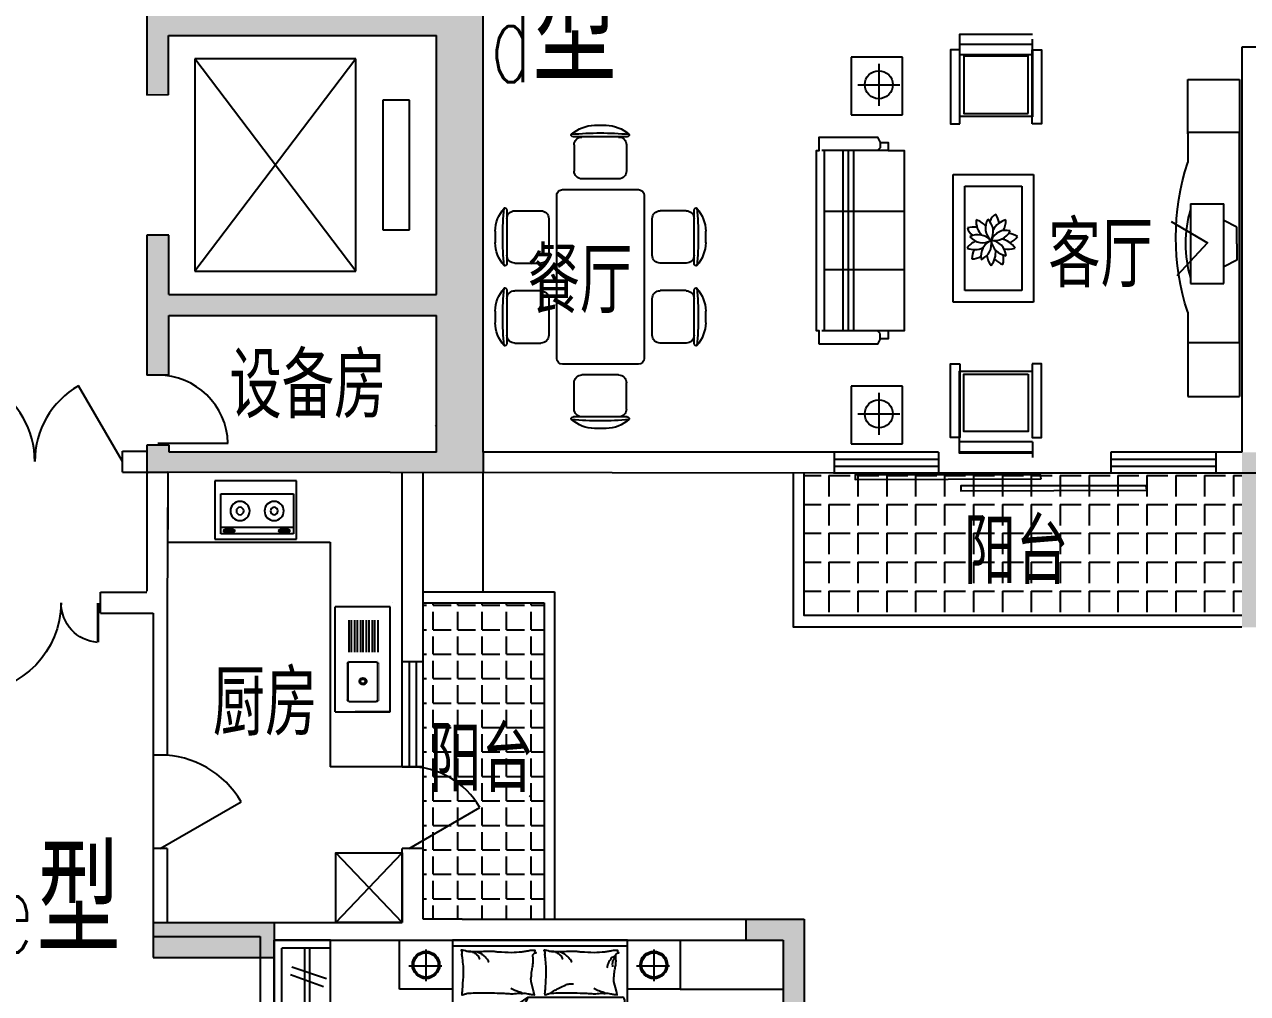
# Model space of a CAD drawing. Header units: millimetres. Extents: x 1386 to 54110, y 629 to 51584.
# Drawn here: x 28252 to 38730, y 15881 to 24183 of the extents above; entities that cross this region are included whole.
import ezdxf
from ezdxf.enums import TextEntityAlignment as Align

# ---------------------------------------------------------------- set-up
doc = ezdxf.new("R2010")
doc.units = ezdxf.units.MM
doc.linetypes.add('HIDDEN', pattern=[0.375, 0.25, -0.125])
for name, color, linetype in [('COLUMN', 7, 'Continuous'), ('F', 12, 'Continuous'), ('FUR', 6, 'Continuous'), ('LVTRY', 6, 'Continuous'), ('PUB_HATCH', 3, 'Continuous'), ('PUB_TEXT', 7, 'Continuous'), ('STAIR', 2, 'Continuous'), ('TOTHER', 7, 'Continuous'), ('WALL', 4, 'Continuous'), ('WINDOW', 5, 'Continuous'), ('WINDOW_TEXT', 7, 'Continuous')]:
    doc.layers.add(name, color=color, linetype=linetype)
doc.styles.add('_HZTXT', font='txt.shx', dxfattribs={"width": 0.8, "bigfont": 'HZTXT.shx'})
doc.styles.add('_ROMANS', font='ROMANS', dxfattribs={"width": 0.8})
doc.styles.add('ATT', font='TXT')
doc.styles.add('DIM_FONT', font='SIMPLEX.shx', dxfattribs={"width": 0.8})
doc.styles.add('HZ', font='TXT.SHX', dxfattribs={"width": 0.8, "bigfont": 'hztxt'})
doc.styles.add('ROMANT', font='romant')
doc.styles.add('SIMPLEX', font='SIMPLEX.SHX')
doc.styles.get("Standard").update_dxf_attribs({"font": 'arial.ttf'})

# ---------------------------------------------------------------- blocks, each defined once
blk = doc.blocks.new('12PCOU13')
at = {"color": 0, "linetype": 'ByBlock'}
for p, q in [((24, 37), (24, 35)), ((23, 34), (2, 34)), ((3, -34), (3, 34)), ((10, 34), (10, -34)), ((12, 34), (12, -34)), ((14, 34), (14, -34)), ((24, 35), (23, 34)), ((27, 34), (23, 34)), ((33, 11), (3, 11)), ((33, -11), (3, -11)), ((23, -34), (2, -34)), ((27, -34), (23, -34)), ((24, -35), (23, -34)), ((24, -37), (24, -35))]:
    blk.add_line(p, q, dxfattribs=at)
blk.add_lwpolyline([(1, -39), (1, -34), (0, -34), (0, 34), (1, 34), (1, 39), (23, 39), (24, 37), (27, 37), (27, 34), (33, 34), (33, -34), (27, -34), (27, -37), (24, -37), (23, -39)], close=True, dxfattribs=at)
blk = doc.blocks.new('-SOF5')
at = {"xscale": 22.75, "yscale": 22.75, "zscale": 22.75}
blk.add_blockref('12PCOU13', (-6, 890), dxfattribs=at)
blk = doc.blocks.new('_DBLK1')
for p, q in [((-0.5, 0), (-0.25, -0.433)), ((0.5, 0), (0.25, -0.433))]:
    blk.add_line(p, q)
for centre, start, end in [((-0.5, 0), 300, 0), ((0.5, 0), 180, 240)]:
    blk.add_arc(centre, 0.5, start, end)
at = {"style": 'SIMPLEX', "flags": 9}
blk.add_attdef('A', text='', height=1, dxfattribs=at).set_placement((0, 1.5), align=Align.MIDDLE)
blk = doc.blocks.new('_C14ZLJ')
for p, q in [((-990, 0), (990, 0)), ((990, -484), (990, 0)), ((-990, -484), (-990, 0)), ((-922, -68), (922, -68)), ((-922, -484), (-922, -68)), ((922, -484), (922, -68)), ((-670, -442), (-658, -148)), ((-594, -417), (-638, -112)), ((-495, -417), (-359, -145)), ((-257, -442), (-245, -148)), ((-180, -417), (-224, -112)), ((-61, -425), (44, -140)), ((8, -450), (108, -153)), ((155, -417), (291, -145)), ((364, -442), (376, -148)), ((441, -417), (397, -112)), ((589, -425), (694, -140)), ((658, -450), (758, -153)), ((-922, -263), (922, -263)), ((-922, -306), (922, -306)), ((-990, -484), (990, -484))]:
    blk.add_line(p, q)
at = {"style": 'DIM_FONT', "width": 0.8, "flags": 9}
for tag in ['XSIZE', 'YSIZE']:
    blk.add_attdef(tag, (0, 0), '', height=0.5, dxfattribs=at)
blk = doc.blocks.new('_C9ULO')
for p, q in [((-1202, 0), (-750, 0)), ((-750, 0), (-750, -419)), ((750, 0), (1202, 0)), ((1202, 0), (1202, -419)), ((-1202, -419), (-1202, -6)), ((-976, -80), (-976, -351)), ((750, -52), (-750, -52)), ((750, -419), (750, -6)), ((976, -80), (976, -351)), ((-1124, -219), (-841, -219)), ((828, -219), (1111, -219)), ((-750, -419), (-1202, -419)), ((1202, -419), (750, -419)), ((-103, -489), (-722, -916)), ((-103, -489), (704, -489)), ((724, -509), (724, -1968)), ((704, -761), (-165, -761)), ((-722, -1968), (-722, -916)), ((-28, -1368), (52, -1472)), ((369, -1368), (355, -1471)), ((52, -1472), (127, -1603)), ((202, -1617), (222, -1559)), ((222, -1559), (241, -1470)), ((355, -1471), (381, -1593)), ((426, -1645), (495, -1552)), ((495, -1552), (589, -1514)), ((589, -1514), (613, -1518)), ((-87, -1640), (-123, -1660)), ((16, -1626), (-87, -1640)), ((145, -1658), (16, -1626)), ((145, -1658), (95, -1721)), ((127, -1603), (145, -1658)), ((145, -1658), (202, -1617)), ((145, -1658), (156, -1752)), ((240, -1664), (190, -1700)), ((426, -1645), (240, -1664)), ((381, -1593), (426, -1645)), ((426, -1645), (395, -1728)), ((426, -1645), (493, -1618)), ((493, -1618), (562, -1621)), ((562, -1621), (660, -1638)), ((660, -1638), (663, -1645)), ((30, -1769), (-63, -1769)), ((95, -1721), (30, -1769)), ((158, -1767), (170, -1861)), ((190, -1700), (178, -1709)), ((395, -1728), (415, -1810)), ((415, -1810), (469, -1873)), ((704, -1988), (-702, -1988))]:
    blk.add_line(p, q)
blk.add_lwpolyline([(750, -2000), (750, 0), (-750, 0), (-750, -2000)], close=True)
for points in [[(-60, -127, -0.263368), (-32, -108, -0.494818), (-41, -89, -0.049225), (-59, -88, -0.036831), (-83, -89, -0.031893), (-121, -97, 0.035782), (-155, -104, 0.032941), (-244, -110, 0.026564), (-356, -104, 0.017905), (-393, -99, -0.033397), (-413, -97, -0.03204), (-450, -97, 0.018442), (-515, -101, 0.010837), (-579, -100, 0.014624), (-627, -97, 0.111249), (-650, -89, -0.153708), (-667, -86, -0.076444), (-674, -87, -0.215512), (-676, -89, -0.585858), (-673, -92, 0.363489), (-669, -95, 0.191716), (-669, -106, -0.129675), (-671, -123, -0.01735), (-668, -140, 0.019326), (-665, -155, 0.018818), (-658, -223, 0.021828), (-657, -283, 0.006204), (-659, -316, 0.001963), (-665, -423, 0.028341), (-669, -459, -0.117014), (-669, -468, -0.36606), (-667, -469, -0.03973), (-654, -466, -0.048309), (-640, -461, 0.062981), (-629, -457, 0.04058), (-606, -454, 0.014345), (-539, -451, 0.005484), (-414, -452, 0.007153), (-317, -455, 0.008762), (-275, -458, -0.008153), (-229, -461, -0.06251), (-172, -456, 0.078669), (-127, -454, 0.047825), (-104, -459, -0.034494), (-73, -466, -0.023571), (-48, -469, -0.510228), (-47, -468), (-55, -438), (-75, -356, 0.073041), (-77, -336, 0.023305), (-71, -275, 0.018299), (-67, -252, -0.01097), (-60, -214, -0.042281), (-57, -180, -0.027201), (-60, -126)], [(-616, -95, 0.088153), (-582, -98, 0.088153), (-550, -114, 0.077547), (-529, -135, 0.077547), (-515, -162)], [(-534, -101, 0.027842), (-510, -111, 0.048685), (-498, -119, 0.023666), (-470, -144, 0.031223), (-451, -164, 0.046801), (-446, -172, 0.023191), (-438, -189)], [(649, -127, -0.263368), (677, -108, -0.494818), (668, -89, -0.049225), (650, -88, -0.036831), (626, -89, -0.031893), (589, -97, 0.035782), (555, -104, 0.032941), (465, -110, 0.026564), (354, -104, 0.017905), (316, -99, -0.033397), (296, -97, -0.03204), (259, -97, 0.018442), (195, -101, 0.010837), (130, -100, 0.014624), (82, -97, 0.111249), (59, -89, -0.153708), (42, -86, -0.076444), (35, -87, -0.215512), (33, -89, -0.585858), (36, -92, 0.363489), (41, -95, 0.191716), (41, -106, -0.129675), (39, -123, -0.01735), (42, -140, 0.019326), (44, -155, 0.018818), (51, -223, 0.021828), (52, -283, 0.006204), (50, -316, 0.001963), (44, -423, 0.028341), (40, -459, -0.117014), (41, -468, -0.36606), (42, -469, -0.03973), (56, -466, -0.048309), (69, -461, 0.062981), (80, -457, 0.04058), (103, -454, 0.014345), (170, -451, 0.005484), (296, -452, 0.007153), (392, -455, 0.008762), (434, -458, -0.008153), (480, -461, -0.06251), (537, -456, 0.078669), (583, -454, 0.047825), (605, -459, -0.034494), (636, -466, -0.023571), (661, -469, -0.510228), (662, -468), (655, -438), (634, -356, 0.073041), (632, -336, 0.023305), (638, -275, 0.018299), (642, -252, -0.01097), (649, -214, -0.042281), (652, -180, -0.027201), (649, -126)], [(93, -95, 0.088153), (128, -98, 0.088153), (159, -114, 0.077547), (181, -135, 0.077547), (195, -162)], [(175, -101, 0.027842), (199, -111, 0.048685), (211, -119, 0.023666), (239, -144, 0.031223), (258, -164, 0.046801), (264, -172, 0.023191), (272, -189)], [(649, -127, -0.077379), (614, -152, -0.077379), (589, -187, -0.047525), (579, -211, -0.047525), (574, -238)], [(651, -143, -0.05369), (636, -156, -0.070312), (628, -168, -0.015448), (625, -177, -0.013244), (621, -187, -0.082127), (618, -205, -0.064164), (621, -228)], [(-151, -454, 0.009729), (-178, -445, 0.009729), (-205, -435, 0.007971), (-227, -426, 0.007971), (-248, -416)], [(89, -455, 0.016108), (128, -429, 0.024599), (155, -414, 0.009477), (204, -391, 0.015937), (234, -378, 0.072521), (250, -375, 0.033339), (287, -375)], [(559, -454, 0.009729), (531, -445, 0.009729), (504, -435, 0.007971), (483, -426, 0.007971), (461, -416)], [(-103, -489, -0.085272), (-167, -599, -0.124044), (-176, -686), (-162, -782), (-164, -912)], [(-164, -912, 0.007867), (-282, -894, 0.009508), (-378, -876, 0.006616), (-443, -862, -0.023828), (-462, -858, -0.080713), (-480, -859, -0.009591), (-633, -891, -0.013133), (-666, -899, -0.007859), (-722, -916)], [(286, -1480, -0.025626), (274, -1478, -0.0108), (145, -1436, -0.00456), (58, -1405, -0.01125), (23, -1391, -0.069394), (4, -1380, 0.079756), (-13, -1371, 0.106399), (-28, -1368, 0.328642), (-32, -1372, 0.299547), (-29, -1378, -0.189917), (-24, -1387, -0.033518), (-23, -1397, -0.075627), (-23, -1402, -0.053489), (-26, -1410, -0.017838), (-38, -1432, -0.038394), (-55, -1456, 0.059529), (-66, -1472, 0.035943), (-76, -1498, 0.011245), (-102, -1585, 0.006203), (-112, -1624, -0.010783), (-118, -1647, -0.019485), (-123, -1660, -0.005062), (-142, -1710, -0.101392), (-159, -1736, 0.223768), (-164, -1749, 0.25558), (-161, -1754, 0.081563), (-145, -1759, 0.071805), (-128, -1759, -0.069985), (-111, -1759, -0.03546), (-51, -1772, -0.029432), (18, -1797, -0.001554), (51, -1811, 0.00152), (85, -1826, 0.004735), (121, -1840, -0.00382), (164, -1859, -0.296001), (186, -1891, 0.649774), (208, -1900, 0.02319), (212, -1895, -0.0288), (216, -1892, -0.005727), (223, -1886, 0.004358), (231, -1878, 0.027528), (248, -1861, 0.046214), (257, -1850, 0.194121), (260, -1833, -0.133719), (261, -1809, -0.005779), (268, -1787, -0.008882)]]:
    blk.add_lwpolyline(points, format="xyb")
blk.add_lwpolyline([(692, -1583, 0.101392), (710, -1559, -0.223768), (716, -1546, -0.25558), (714, -1541, -0.081563), (698, -1535, -0.071805), (681, -1534, 0.069985), (664, -1532, 0.03546), (605, -1515, 0.029432), (539, -1485, 0.001554), (506, -1468, -0.00152), (474, -1451, -0.004735), (439, -1433, 0.00382), (397, -1412, 0.296001), (378, -1378, -0.649774), (357, -1367, -0.02319), (352, -1372, 0.0288), (348, -1375, 0.005727), (341, -1380, -0.004358), (332, -1387, -0.027528), (314, -1403, -0.046214), (305, -1414, -0.194121), (300, -1430, 0.133719), (297, -1454, 0.011505), (279, -1496, 0.008882), (253, -1550, 0.012426), (215, -1618, -0.033612), (203, -1644), (180, -1701), (162, -1744, 0.224341), (147, -1757, -0.722772), (147, -1766, -0.103513), (151, -1767, 0.053465), (158, -1767, 0.030109), (181, -1772, -0.031436), (203, -1776, -0.05324), (218, -1776, 0.05518), (233, -1777, 0.056271), (258, -1783, 0.0108), (384, -1835, 0.00456), (469, -1873, 0.01125), (503, -1889, 0.069394), (521, -1902, -0.079756), (537, -1912, -0.106399), (551, -1915, -0.328642), (555, -1912, -0.299547), (554, -1906, 0.189917), (549, -1896, 0.033518), (548, -1886, 0.075627), (549, -1882, 0.053489), (553, -1874, 0.017838), (566, -1853, 0.038394), (585, -1830, -0.059529), (597, -1815, -0.035943), (610, -1790, -0.011245), (642, -1705, -0.006203), (655, -1667, 0.010783), (663, -1645, 0.019485), (668, -1632, 0.005062)], format="xyb", close=True)
for centre, radius in [((-976, -213), 117), ((976, -213), 117), ((-976, -213), 105), ((976, -213), 105)]:
    blk.add_circle(centre, radius)
for centre, start, end in [((704, -509), 360, 90), ((704, -741), 270, 360), ((-702, -1968), 180, 270), ((704, -1968), 270, 360)]:
    blk.add_arc(centre, 20, start, end)
at = {"style": 'DIM_FONT', "width": 0.8, "flags": 9}
for tag in ['XSIZE', 'YSIZE']:
    blk.add_attdef(tag, (0, 0), '', height=0.5, dxfattribs=at)
blk = doc.blocks.new('_C11WHG')
at = {"layer": 'LVTRY'}
for p, q in [((-338, 893), (-239, 893)), ((347, 893), (446, 893)), ((-518, 794), (-59, 794)), ((167, 794), (626, 794)), ((-513, 726), (-513, 502)), ((-64, 726), (-64, 502)), ((172, 726), (172, 502)), ((621, 726), (621, 502)), ((-446, 435), (-132, 435)), ((239, 435), (553, 435)), ((-694, 316), (-694, -333)), ((752, 366), (-644, 366)), ((802, -333), (802, 316)), ((-1145, 219), (-1145, -240)), ((-1078, 214), (-853, 214)), ((1185, 214), (961, 214)), ((1253, 219), (1253, -240)), ((-786, 147), (-786, -167)), ((893, 147), (893, -167)), ((-1245, 39), (-1245, -60)), ((1352, 39), (1352, -60)), ((-1078, -235), (-853, -235)), ((1185, -235), (961, -235)), ((-644, -383), (752, -383)), ((-513, -743), (-513, -519)), ((-132, -452), (-446, -452)), ((-64, -743), (-64, -519)), ((172, -743), (172, -519)), ((553, -452), (239, -452)), ((621, -743), (621, -519)), ((-59, -811), (-518, -811)), ((626, -811), (167, -811)), ((-239, -911), (-338, -911)), ((446, -911), (347, -911))]:
    blk.add_line(p, q, dxfattribs=at)
for centre, radius, start, end in [((-329, 579), 315, 91.7651, 130.7265), ((-249, 579), 315, 49.2735, 88.2349), ((357, 579), 315, 91.7651, 130.7265), ((436, 579), 315, 49.2735, 88.2349), ((-527, 810), 9.97, 130.7265, 202.67), ((-518, 814), 19.9, 202.67, 270), ((-289, -1877), 2706, 84.8023, 95.1977), ((-446, 726), 67.3, 90, 180), ((-132, 726), 67.3, 0, 90), ((-59, 814), 19.9, 270, 337.33), ((-50, 810), 9.97, 337.33, 49.2735), ((158, 810), 9.97, 130.7265, 202.67), ((167, 814), 19.9, 202.67, 270), ((396, -1877), 2706, 84.8023, 95.1977), ((239, 726), 67.3, 90, 180), ((553, 726), 67.3, 0, 90), ((626, 814), 19.9, 270, 337.33), ((635, 810), 9.97, 337.33, 49.2735), ((-446, 502), 67.3, 180, 270), ((-132, 502), 67.3, 270, 0), ((239, 502), 67.3, 180, 270), ((553, 502), 67.3, 270, 0), ((-644, 316), 49.9, 90, 180), ((752, 316), 49.9, 0, 90), ((-930, 30), 315, 139.2735, 178.2349), ((1526, -10), 2706, 174.8023, 185.1977), ((-1161, 228), 9.97, 67.33, 139.2735), ((-1165, 219), 19.9, 0, 67.33), ((-1078, 147), 67.3, 90, 180), ((-853, 147), 67.3, 0, 90), ((961, 147), 67.3, 90, 180), ((1185, 147), 67.3, 0, 90), ((1273, 219), 19.9, 112.67, 180), ((1269, 228), 9.97, 40.7265, 112.67), ((1038, 30), 315, 1.7651, 40.7265), ((-1419, -10), 2706, 354.8023, 5.1977), ((-930, -50), 315, 181.7651, 220.7265), ((1038, -50), 315, 319.2735, 358.2349), ((-1078, -167), 67.3, 180, 270), ((-853, -167), 67.3, 270, 0), ((961, -167), 67.3, 180, 270), ((1185, -167), 67.3, 270, 0), ((-1161, -249), 9.97, 220.7265, 292.67), ((-1165, -240), 19.9, 292.67, 0), ((1273, -240), 19.9, 180, 247.33), ((1269, -249), 9.97, 247.33, 319.2735), ((-644, -333), 49.9, 180, 270), ((752, -333), 49.9, 270, 0), ((-446, -519), 67.3, 90, 180), ((-132, -519), 67.3, 0, 90), ((239, -519), 67.3, 90, 180), ((553, -519), 67.3, 0, 90), ((-518, -831), 19.9, 90, 157.33), ((-527, -827), 9.97, 157.33, 229.2735), ((-329, -596), 315, 229.2735, 268.2349), ((-289, 1860), 2706, 264.8023, 275.1977), ((-446, -743), 67.3, 180, 270), ((-249, -596), 315, 271.7651, 310.7265), ((-132, -743), 67.3, 270, 0), ((-59, -831), 19.9, 22.67, 90), ((-50, -827), 9.97, 310.7265, 22.67), ((158, -827), 9.97, 157.33, 229.2735), ((167, -831), 19.9, 90, 157.33), ((396, 1860), 2706, 264.8023, 275.1977), ((357, -596), 315, 229.2735, 268.2349), ((239, -743), 67.3, 180, 270), ((436, -596), 315, 271.7651, 310.7265), ((553, -743), 67.3, 270, 0), ((626, -831), 19.9, 22.67, 90), ((635, -827), 9.97, 310.7265, 22.67)]:
    blk.add_arc(centre, radius, start, end, dxfattribs=at)
at = {"style": 'DIM_FONT', "width": 0.8, "flags": 9}
for tag in ['XSIZE', 'YSIZE']:
    blk.add_attdef(tag, (0, 0), '', height=0.5, dxfattribs=at)
blk = doc.blocks.new('_WBLK')
for p, q in [((-0.5, 0.5), (0.5, 0.5)), ((0.5, 0.167), (-0.5, 0.167)), ((0.5, -0.167), (-0.5, -0.167)), ((-0.5, -0.5), (0.5, -0.5))]:
    blk.add_line(p, q)
at = {"layer": 'WINDOW_TEXT', "style": 'SIMPLEX', "flags": 9}
blk.add_attdef('A', text='', height=1, dxfattribs=at).set_placement((0, 1.5), align=Align.MIDDLE)
blk = doc.blocks.new('M_E16')
for p, q in [((63, -103), (336, -103)), ((-359, -351), (-359, -119)), ((-347, -107), (-34, -107)), ((-22, -119), (-22, -351)), ((63, -132), (336, -132)), ((63, -153), (336, -153)), ((63, -182), (336, -182)), ((63, -203), (336, -203)), ((63, -232), (336, -232)), ((63, -253), (336, -253)), ((63, -282), (336, -282)), ((63, -303), (336, -303)), ((-34, -363), (-347, -363)), ((63, -332), (336, -332)), ((63, -353), (336, -353))]:
    blk.add_line(p, q)
for points, const_width in [([(-353, -95), (-370, -113)], 1.91), ([(-353, -95), (-28, -95)], 1.8), ([(-10, -113), (-28, -95)], 1.91), ([(-370, -357), (-370, -113)], 2), ([(-10, -113), (-10, -357)], 2), ([(-370, -357), (-353, -375)], 1.91), ([(-28, -375), (-353, -375)], 1.8), ([(-28, -375), (-10, -357)], 1.91)]:
    blk.add_lwpolyline(points, dxfattribs=dict(const_width=const_width))
for points in [[(-347, -107), (-351, -108), (-354, -110), (-357, -113), (-358, -117), (-359, -119)], [(-216, -235), (-215, -245), (-209, -255), (-202, -261), (-192, -265), (-182, -265), (-172, -261), (-164, -255), (-159, -245), (-157, -235), (-159, -225), (-164, -215), (-172, -209), (-182, -205), (-192, -205), (-202, -209), (-209, -215), (-215, -225), (-216, -235)], [(-22, -119), (-23, -115), (-25, -111), (-28, -109), (-32, -107), (-34, -107)], [(-206, -235), (-205, -242), (-201, -248), (-196, -252), (-190, -254), (-183, -254), (-177, -252), (-172, -248), (-169, -242), (-168, -235), (-169, -228), (-172, -222), (-177, -218), (-183, -215), (-190, -215), (-196, -218), (-201, -222), (-205, -228), (-206, -235)], [(-359, -351), (-358, -355), (-356, -358), (-353, -361), (-349, -363), (-347, -363)], [(-34, -363), (-30, -362), (-26, -360), (-24, -357), (-22, -353), (-22, -351)]]:
    blk.add_lwpolyline(points)
at = {"layer": 'TOTHER', "linetype": 'Continuous'}
for p, q in [((-450, 0), (450, 0)), ((-450, -471), (-450, 0)), ((450, 0), (450, -471)), ((-450, -471), (450, -471))]:
    blk.add_line(p, q, dxfattribs=at)
at = {"layer": 'TOTHER', "linetype": 'HIDDEN'}
blk.add_line((-450, 0), (-450, -300), dxfattribs=at)
at = {"width": 0.8, "flags": 9}
for tag in ['XSIZE', 'YSIZE']:
    blk.add_attdef(tag, (0, 0), '', height=0.5, dxfattribs=at)
blk = doc.blocks.new('_DBLK')
blk.add_line((-0.5, 0), (0, -0.866))
blk.add_arc((-0.5, 0), 1, 300, 0)
at = {"style": 'SIMPLEX', "flags": 9}
blk.add_attdef('A', text='', height=1, dxfattribs=at).set_placement((0, 1.5), align=Align.MIDDLE)
blk = doc.blocks.new('M_E19')
for p, q in [((-323, -113), (-323, -456)), ((299, -113), (-323, -113)), ((299, -456), (299, -113)), ((-323, -400), (299, -400)), ((-323, -456), (299, -456)), ((-291, -422), (-291, -434)), ((-216, -432), (-280, -432)), ((-280, -432), (-280, -448)), ((-280, -448), (-216, -448)), ((-216, -448), (-216, -432)), ((-199, -423), (-199, -434)), ((182, -422), (182, -434)), ((193, -432), (193, -448)), ((257, -432), (193, -432)), ((193, -448), (257, -448)), ((257, -448), (257, -432)), ((274, -423), (274, -434))]:
    blk.add_line(p, q)
for points in [[(-199, -423, 0.259034), (-201, -420, 0.076276), (-213, -415, 0.036515), (-226, -412, 0.026615), (-245, -411, 0.026615), (-264, -412, 0.036515), (-277, -415, 0.076276), (-289, -420, 0.259034), (-291, -423, 0.078462), (-291, -424, 0.056762)], [(274, -423, 0.259034), (272, -420, 0.076276), (260, -415, 0.036515), (247, -412, 0.026615), (228, -411, 0.026615), (209, -412, 0.036515), (196, -415, 0.076276), (184, -420, 0.259034), (182, -423, 0.078462), (182, -424, 0.056762)], [(-199, -434, 0.259034), (-201, -430, 0.076276), (-213, -425, 0.036515), (-226, -423, 0.026615), (-245, -422, 0.026615), (-264, -423, 0.036515), (-277, -425, 0.076276), (-289, -430, 0.259034), (-291, -434, 0.259034), (-289, -437, 0.056762), (-280, -441, 0.036515)], [(-216, -443, 0.008736), (-213, -442, 0.076276), (-201, -437, 0.259034), (-199, -434, 0.259034)], [(274, -434, 0.259034), (272, -430, 0.076276), (260, -425, 0.036515), (247, -423, 0.026615), (228, -422, 0.026615), (209, -423, 0.036515), (196, -425, 0.076276), (184, -430, 0.259034), (182, -434, 0.259034), (184, -437, 0.056762), (193, -441, 0.036515)], [(257, -443, 0.008736), (260, -442, 0.076276), (272, -437, 0.259034), (274, -434, 0.259034)]]:
    blk.add_lwpolyline(points, format="xyb")
at = {"layer": 'TOTHER', "linetype": 'Continuous'}
for p, q in [((-350, 0), (350, 0)), ((-350, -500), (-350, 0)), ((350, 0), (350, -500)), ((350, -500), (-350, -500))]:
    blk.add_line(p, q, dxfattribs=at)
for centre, radius in [((-158, -259), 82.5), ((134, -259), 82.5), ((-158, -259), 31.6), ((134, -259), 31.6)]:
    blk.add_circle(centre, radius, dxfattribs=at)
at = {"width": 0.8, "flags": 9}
for tag in ['XSIZE', 'YSIZE']:
    blk.add_attdef(tag, (0, 0), '', height=0.5, dxfattribs=at)
blk = doc.blocks.new('M_A2ZXL')
blk.add_line((-0.472, 0), (-0.472, -1))
blk.add_arc((-0.5, 0), 1, 271.6231, 0)
blk = doc.blocks.new('M_A17ORW')
at = {"const_width": 0.02}
for points in [[(-0.481, -0.0014), (-0.481, -0.3084)], [(0.481, 0.0014), (0.481, -0.6906)]]:
    blk.add_lwpolyline(points, dxfattribs=at)
for centre, radius, start, end in [((-0.5008, -0.0026), 0.3067, 274.24917, 0.21013), ((0.5046, 0.0019), 0.6987, 180.27623, 268.06031)]:
    blk.add_arc(centre, radius, start, end)
blk = doc.blocks.new('11PTVN02')
at = {"color": 0, "linetype": 'ByBlock'}
for p, q in [((14, 24), (4, 24)), ((4, 24), (4, 0)), ((14, 0), (14, 24)), ((0, 17), (4, 19)), ((0, 12), (0, 17)), ((0, 12), (0, 7)), ((0, 7), (4, 5)), ((14, 0), (4, 0))]:
    blk.add_line(p, q, dxfattribs=at)
blk.add_arc((-21.5, 12), 37, 343.6295, 16.3705, dxfattribs=at)
at = {"color": 0, "linetype": 'ByBlock', "style": 'ATT'}
for tag, p, flags in [('ITEM', (1, -12), 3), ('ROOM_NUMBER', (1, -20), 1), ('WIDTH', (1, -29), 3), ('DEPTH', (1, -38), 3)]:
    blk.add_attdef(tag, p, '', height=6, dxfattribs=dict(at, flags=flags))
blk = doc.blocks.new('_C13DEL')
for p, q in [((1510, 0), (-1510, 0)), ((-1510, -494), (-1510, 0)), ((1510, -494), (1510, 0)), ((-993, -494), (-1510, -494)), ((993, -494), (1510, -494))]:
    blk.add_line(p, q)
for points in [[(-993, -494), (-993, 0), (1005, 0), (1005, -494), (719, -494)], [(158, -651), (-46, -305), (-359, -597)], [(-706, -494), (-993, -494)]]:
    blk.add_lwpolyline(points)
blk.add_arc((6, 1693), 2300, 251.9543, 288.0457)
at = {"xscale": -31.59, "yscale": 31.59, "zscale": 31.59, "rotation": 90}
blk.add_blockref('11PTVN02', (325, -25), dxfattribs=at)
at = {"style": 'ROMANT', "flags": 9}
for tag in ['XSIZE', 'YSIZE']:
    blk.add_attdef(tag, (0, 0), '', height=0.5, dxfattribs=at)
blk = doc.blocks.new('M_A14NPV')
for points in [[(0.6323, 0.2261), (0.6292, 0.2078), (-0.1643, 0.2078), (-0.1643, 0.2286)], [(0.1799, 0.1784), (0.1767, 0.1601), (-0.6168, 0.1601), (-0.6167, 0.1808)]]:
    blk.add_lwpolyline(points, close=True)
blk = doc.blocks.new('-TD')
at = {"color": 0}
for p, q in [((0, -90), (0, 90)), ((-90, 0), (90, 0))]:
    blk.add_line(p, q, dxfattribs=at)
blk.add_circle((0, 0), 60)
blk = doc.blocks.new('-CG')
at = {"layer": 'F'}
for p, q in [((322, 351), (-172, 351)), ((-172, 351), (-172, -87)), ((322, -87), (322, 351)), ((-172, -87), (322, -87))]:
    blk.add_line(p, q, dxfattribs=at)
at = {"layer": 'F', "xscale": 2, "yscale": 2, "zscale": 2}
blk.add_blockref('-TD', (65, 149), dxfattribs=at)
blk = doc.blocks.new('_FZH')
blk.add_solid([(-0.5, -0.5), (0.5, -0.5), (-0.5, 0.5), (0.5, 0.5)])

msp = doc.modelspace()

# ---------------------------------------------------------------- hatches: boundary and pattern name
at = {"layer": 'COLUMN'}
msp.add_hatch(color=256, dxfattribs=at).paths.add_polyline_path([(32178.1, 27838.8), (32238.1, 27838.8), (32238.1, 28018.8), (29308.1, 28018.8), (29298.1, 28008.8), (29298.1, 27778.8), (29478.1, 27778.8), (29478.1, 27838.8), (31778.1, 27838.8), (31778.1, 26668.8), (29478.1, 26668.8), (29478.1, 27178.8), (29298.1, 27178.8), (29298.1, 25978.5), (29479.1, 25978.8), (29478.3, 26488.8), (31778.1, 26488.8), (31778.1, 24268.8), (29481.9, 24268.8), (29481.1, 24778.8), (29298.1, 24778.5), (29298.1, 23578.5), (29483.1, 23578.8), (29482.2, 24088.8), (31778.1, 24088.8), (31778.1, 21868.8), (29485.9, 21868.8), (29485, 22378.8), (29298.1, 22378.5), (29298.1, 21178.5), (29391.4, 21178.6, -0.0005835), (29392.8, 21178.6), (29487, 21178.8), (29486.2, 21688.8), (31778.1, 21688.8), (31778.1, 20518.8), (29488.1, 20518.8), (29488, 20578.8), (29298.1, 20578.5), (29298.1, 20348.8), (29308.1, 20338.8), (29898.1, 20338.8), (30078.1, 20338.8), (32178.1, 20338.8), (32178.1, 20518.8)])
h = msp.add_hatch(color=256, dxfattribs=at)
h.paths.add_polyline_path([(30270.1, 16368.8), (30270.1, 16188.8), (30390.1, 16188.8), (30390.1, 16428.8), (29354.6, 16428.8), (29354.6, 16368.8)])
h.paths.add_polyline_path([(30390.1, 16428.8), (30390.1, 16488.8), (29354.6, 16488.8), (29354.6, 16428.8)])
h.paths.add_polyline_path([(30270.1, 16188.8), (30270.1, 16368.8), (29354.6, 16368.8), (29354.6, 16188.8)], flags=16)
h = msp.add_hatch(color=256, dxfattribs=at)
h.paths.add_polyline_path([(34931.2, 16428.8), (34431.2, 16428.8), (34431.2, 16338.8), (34751.2, 16338.8), (34751.2, 15518.8), (34931.2, 15518.8)])
h.paths.add_polyline_path([(34431.2, 16518.8), (34431.2, 16428.8), (34931.2, 16428.8), (34931.2, 16518.8)])
at = {"layer": 'PUB_HATCH'}
h = msp.add_hatch(dxfattribs=at)
h.set_pattern_fill('ANGLE', color=256, scale=900, angle=180, style=0)
h.set_pattern_definition([(360, (633599, -21756.25), (-1e-11, -247.5), [180, -67.5]), (270, (633599, -21756.25), (-247.5, 1e-11), [180, -67.5])])
h.paths.add_polyline_path([(38681.2, 19118.8), (34931.2, 19118.8), (34931.2, 20338.8), (38681.2, 20338.8)])
h.paths.add_polyline_path([(37102.9, 19279.9), (36098.4, 19279.9), (36098.4, 20060.3), (37102.9, 20060.3)], flags=24)
h = msp.add_hatch(dxfattribs=at)
h.set_pattern_fill('ANGLE', color=256, scale=30, style=0)
h.set_pattern_definition([(360, (-45569.7, 53154.69), (6e-12, 209.55), [152.4, -57.15]), (90, (-45569.7, 53154.69), (-209.55, 6e-12), [152.4, -57.15])])
h.paths.add_polyline_path([(32703.6, 19228.8), (31666.9, 19228.8), (31666.9, 18724.4), (31666.9, 17124.4), (31666.9, 16518.8), (32001.2, 16518.8), (32703.6, 16518.8)])
h.paths.add_polyline_path([(25401.2, 16518.8), (25401.2, 16488.8), (25731.2, 16488.8), (25731.2, 16548.8), (25731.2, 17248.8), (25731.2, 17568.8), (25671.2, 17568.8), (24971.2, 17568.8), (24591.2, 17568.8), (24591.2, 16518.8), (24681.2, 16518.8)])
h.paths.add_polyline_path([(31661, 17498.6), (32665.4, 17498.6), (32665.4, 18279.1), (31661, 18279.1)], flags=9)

# ---------------------------------------------------------------- linework, layer by layer
at = {"layer": 'COLUMN'}
for p, q in [((32181.2, 20518.8), (32181.2, 20338.8)), ((29301.2, 20348.8), (29481.2, 20348.8))]:
    msp.add_line(p, q, dxfattribs=at)
at = {"layer": 'FUR'}
for p, q in [((36886.5, 24012.2), (36261.4, 24012.2)), ((36886.5, 23924.2), (36886.5, 24058.3)), ((36886.5, 23924.2), (36261.4, 23924.2)), ((36886.5, 23956), (36886.5, 23391.6)), ((36208, 21804.2), (36208, 22897.8)), ((36208, 22897.8), (36896, 22897.8)), ((36896, 22897.8), (36896, 21804.2)), ((36308, 21904.2), (36308, 22797.8)), ((36308, 22797.8), (36796, 22797.8)), ((36796, 22797.8), (36796, 21904.2)), ((36796, 21904.2), (36308, 21904.2)), ((36896, 21804.2), (36208, 21804.2)), ((36886.5, 20652.9), (36886.5, 21217.3)), ((36886.5, 20606.5), (36261.4, 20606.5)), ((36886.5, 20606.5), (36886.5, 20472.5)), ((36886.5, 20518.5), (36261.4, 20518.5)), ((29481.2, 20348.8), (29481.2, 19855.9)), ((29477.9, 19747.8), (30872, 19747.8)), ((30872, 19747.8), (30872, 17824.4)), ((31486.9, 17824.4), (30872, 17824.4)), ((31486.9, 16488.8), (30920, 17087.7)), ((30920, 16488.8), (31486.9, 17087.7)), ((33870.2, 15919.8), (34751.2, 15919.8))]:
    msp.add_line(p, q, dxfattribs=at)
for points in [[(36886.5, 24097.3), (36261.4, 24097.3), (36261.4, 23397.3), (36886.5, 23397.3)], [(36886.5, 20511.6), (36261.4, 20511.6), (36261.4, 21211.6), (36886.5, 21211.6)]]:
    msp.add_lwpolyline(points, dxfattribs=at)
for points in [[(36264.5, 23332.7), (36264.5, 23965.7), (36184, 23965.7), (36184, 23332.7)], [(36849.9, 23420.9), (36849.9, 23912), (36300, 23912), (36300, 23420.9)], [(36883.5, 23332.7), (36883.5, 23965.7), (36964, 23965.7), (36964, 23332.7)], [(36264.5, 21276.2), (36264.5, 20643.2), (36184, 20643.2), (36184, 21276.2)], [(36883.5, 21276.2), (36883.5, 20643.2), (36964, 20643.2), (36964, 21276.2)], [(36849.9, 21188), (36849.9, 20696.9), (36300, 20696.9), (36300, 21188)], [(31486.9, 16488.8), (30920, 16488.8), (30920, 17087.7), (31486.9, 17087.7)]]:
    msp.add_lwpolyline(points, close=True, dxfattribs=at)
for centre, radius, start, end in [((36651.6, 22444.3), 139.4, 124.75243, 158.49137), ((36381.9, 22441), 223.8, 10.64859, 31.78949), ((36383.6, 22223.7), 223.8, 82.64859, 103.78949), ((36463.8, 22481.3), 139.4, 196.75243, 230.49137), ((36570.7, 22495), 166, 175.3987, 224.8676), ((36352.3, 22336.3), 180, 42.50685, 72.8699), ((36624.9, 22439.9), 141.1, 147.75273, 228.95532), ((36397.8, 22406.6), 153, 331.48413, 45.22392), ((36697.7, 22346.8), 166, 103.3987, 152.8676), ((36479.2, 22505.5), 180, 330.50685, 0.8699), ((36474, 22163.2), 180, 114.50685, 144.8699), ((36421.2, 22228.2), 153, 43.48413, 117.22392), ((36459.7, 22454.5), 141.1, 219.75273, 300.95532), ((36598.1, 22195.4), 153, 115.48413, 189.22392), ((36394.8, 22301.9), 141.1, 291.75273, 12.95532), ((36662.1, 22278.3), 141.1, 75.75273, 156.95532), ((36560.2, 22484), 153, 259.48413, 333.22392), ((36519.9, 22193), 141.1, 3.75273, 84.95532), ((36684, 22353.5), 153, 187.48413, 261.22392), ((36596, 22180.3), 166, 31.3987, 80.8676), ((36674.5, 22254.3), 139.4, 52.75243, 86.49137), ((36588, 22509.7), 223.8, 298.64859, 319.78948), ((36390.6, 22420), 166, 247.39871, 296.8676), ((36590.7, 22158.2), 223.8, 154.64859, 175.78948), ((36406.3, 22225.5), 166, 319.3987, 8.8676), ((36679.5, 22437.1), 180, 258.50685, 288.8699), ((36370.6, 22314), 139.4, 268.75243, 302.49137), ((36676.3, 22225.5), 180, 186.50685, 216.8699), ((36717, 22335), 223.8, 226.64859, 247.78948), ((36500.8, 22173.8), 139.4, 340.75243, 14.49137)]:
    msp.add_arc(centre, radius, start, end, dxfattribs=at)
at = {"layer": 'PUB_HATCH'}
for p, q in [((38459.7, 20338.8), (35191.2, 20338.8)), ((31666.9, 17124.4), (31666.9, 18724.4))]:
    msp.add_line(p, q, dxfattribs=at)
at = {"layer": 'STAIR'}
for p, q in [((31091.2, 23888.8), (29711.3, 23888.8)), ((31091.2, 23888.8), (29711.3, 22068.8)), ((31091.2, 22068.8), (29711.3, 23888.8)), ((29711.3, 23888.8), (29711.3, 22068.8)), ((31091.2, 22068.8), (31091.2, 23888.8)), ((31551.2, 23533.8), (31321.2, 23533.8)), ((31321.2, 23533.8), (31321.2, 22423.8)), ((31551.2, 22423.8), (31551.2, 23533.8)), ((31321.2, 22423.8), (31551.2, 22423.8)), ((29711.3, 22068.8), (31091.2, 22068.8)), ((32181.2, 19318.8), (32181.2, 20338.8)), ((31666.9, 19321.7), (32793.6, 19321.7)), ((32793.6, 19321.7), (32793.6, 16518.8)), ((31401.2, 19228.8), (31401.2, 19228.8)), ((31666.9, 19228.8), (32703.6, 19228.8)), ((32703.6, 19228.8), (32703.6, 16518.8)), ((29354.6, 17924.4), (29354.6, 17124.4))]:
    msp.add_line(p, q, dxfattribs=at)
for points in [[(38681.2, 19018.8), (34841.2, 19018.8), (34841.2, 20338.8)], [(38681.2, 19118.8), (34931.2, 19118.8), (34931.2, 20338.8)]]:
    msp.add_lwpolyline(points, dxfattribs=at)
at = {"layer": 'WALL'}
for p, q in [((32181.2, 20518.8), (32181.2, 27838.8)), ((29301.2, 24778.5), (29301.2, 23578.5)), ((29485.3, 24088.8), (31781.2, 24088.8)), ((29486.1, 23578.8), (29485.3, 24088.8)), ((31781.2, 21868.8), (31781.2, 24088.8)), ((38681.2, 23988.8), (38681.2, 20518.8)), ((38861.2, 23988.8), (38681.2, 23988.8)), ((29486.1, 23578.8), (29301.2, 23578.5)), ((29488.1, 22378.8), (29301.2, 22378.5)), ((29301.2, 22378.5), (29301.2, 21178.5)), ((29489, 21868.8), (29488.1, 22378.8)), ((29489, 21868.8), (31781.2, 21868.8)), ((29489.3, 21688.8), (31781.2, 21688.8)), ((29490.1, 21178.8), (29489.3, 21688.8)), ((31781.2, 20518.8), (31781.2, 21688.8)), ((29490.1, 21178.8), (29301.2, 21178.5)), ((31781.2, 20748.8), (31771.2, 20738.8)), ((29491.1, 20578.8), (29301.2, 20578.5)), ((29301.2, 20578.5), (29301.2, 20348.8)), ((29491.2, 20518.8), (29491.1, 20578.8)), ((29091.2, 20528.8), (29301.2, 20528.8)), ((29091.2, 20348.8), (29091.2, 20528.8)), ((31781.2, 20518.8), (29491.2, 20518.8)), ((35191.2, 20518.8), (32181.2, 20518.8)), ((35191.2, 20338.8), (35191.2, 20518.8)), ((38459.7, 20338.8), (38459.7, 20518.8)), ((38681.2, 20518.8), (38459.7, 20518.8)), ((29091.2, 20348.8), (29301.2, 20348.8)), ((29301.2, 20348.8), (29301.2, 19328.8)), ((29301.2, 20348.8), (29311.2, 20338.8)), ((29311.2, 20338.8), (29301.2, 20348.8)), ((29481.2, 20348.8), (29474.6, 19138.8)), ((35191.2, 20338.8), (29481.2, 20348.8)), ((31486.9, 18724.4), (31486.9, 20345.6)), ((31666.9, 18724.4), (31666.9, 20345.3)), ((39101.2, 20338.8), (38459.7, 20338.8)), ((28902.9, 19138.8), (28902.9, 19318.8)), ((28902.9, 19318.8), (29301.2, 19318.8)), ((28902.9, 19138.8), (29354.6, 19138.8)), ((29354.6, 19138.8), (29354.6, 17924.4)), ((29474.6, 19138.8), (29474.6, 17924.4)), ((31486.9, 18724.4), (31666.9, 18724.4)), ((29474.6, 17924.4), (29354.6, 17924.4)), ((31666.9, 17824.4), (31486.9, 17824.4)), ((31486.9, 17824.4), (31666.9, 17824.4)), ((32577.9, 17568.8), (32587.9, 17578.8)), ((29474.6, 17124.4), (29354.6, 17124.4)), ((29354.6, 17124.4), (29354.6, 16188.8)), ((29474.6, 17124.4), (29474.6, 16488.8)), ((31666.9, 17124.4), (31486.9, 17124.4)), ((31486.9, 16488.8), (31486.9, 17124.4)), ((31666.9, 16518.8), (31666.9, 17124.4)), ((29354.6, 16488.8), (31486.9, 16488.8)), ((30390.1, 16488.8), (30390.1, 13488.8)), ((32001.2, 16518.8), (31666.9, 16518.8)), ((32001.2, 16518.8), (34931.2, 16518.8)), ((34431.2, 16518.8), (34431.2, 16338.8)), ((34931.2, 16518.8), (34931.2, 15488.8)), ((29354.6, 16368.8), (30270.1, 16368.8)), ((30270.1, 16368.8), (30270.1, 13378.8)), ((30390.1, 16338.8), (34751.2, 16338.8)), ((34751.2, 16338.8), (34751.2, 15488.8)), ((29354.6, 16188.8), (30390.1, 16188.8))]:
    msp.add_line(p, q, dxfattribs=at)
at = {"layer": 'WINDOW'}
for p, q in [((36082.4, 20518.8), (36082.4, 20338.8)), ((37559.7, 20518.8), (37559.7, 20338.8))]:
    msp.add_line(p, q, dxfattribs=at)

# ---------------------------------------------------------------- block references
at = {"xscale": -1, "rotation": 269.9999999999984}
msp.add_blockref('_C11WHG', (33195.1, 21966.6), dxfattribs=at)
at = {"layer": 'COLUMN', "xscale": 500, "yscale": 1500, "zscale": 500, "rotation": 179.9999999999983}
msp.add_blockref('_FZH', (38931.2, 19768.8), dxfattribs=at)
at = {"layer": 'FUR'}
for name, p, rotation in [('-CG', (35421.9, 23731.7), 269.9999999999983), ('-CG', (35421.9, 20911.8), 269.9999999999983), ('_C14ZLJ', (30390.1, 15348.5), 89.9999999999983)]:
    msp.add_blockref(name, p, dxfattribs=dict(at, rotation=rotation))
at = {"layer": 'FUR', "xscale": -0.9, "yscale": 0.9, "zscale": 0.9, "rotation": 269.9999999999984}
msp.add_blockref('_C13DEL', (38661.6, 22353.5), dxfattribs=at)
at = {"layer": 'FUR'}
for name, p in [('-SOF5', (35042.1, 21440.8)), ('_C9ULO', (32668, 16338.8))]:
    msp.add_blockref(name, p, dxfattribs=at)
at = {"layer": 'FUR', "color": 6, "xscale": -1}
for name, p, rotation in [('M_E19', (30233.1, 20274), 359.9999999999984), ('M_E16', (31386, 18743), 269.9999999999984)]:
    msp.add_blockref(name, p, dxfattribs=dict(at, rotation=rotation))
at = {"layer": 'WINDOW'}
for name, p, xscale, yscale, zscale, rotation in [('M_A2ZXL', (29396.1, 20878.6), 600, 600, 600, 89.9999999999983), ('_DBLK1', (28341.2, 20438.8), 1500, 1500, 1500, 180), ('_WBLK', (35632.4, 20428.8), -900, 180, 900, 359.9999999999984), ('_WBLK', (38009.7, 20428.8), -900, 180, 900, 359.9999999999984), ('M_A14NPV', (36602.6, 20646), -2000, 2000, 2000, 179.9999999999982), ('M_A17ORW', (28352.9, 19228.8), 1100, -1100, 1100, 179.9999999999983), ('_WBLK', (31576.9, 18274.4), 900, 179.9999999999963, 900, 89.9999999999983), ('_DBLK', (29414.6, 17524.4), 800, 800, 800, 89.9999999999983), ('_DBLK', (31546.9, 17474.4), 700, 700, 700, 89.9999999999983)]:
    msp.add_blockref(name, p, dxfattribs=dict(at, xscale=xscale, yscale=yscale, zscale=zscale, rotation=rotation))

# ---------------------------------------------------------------- texts
at = {"layer": 'PUB_TEXT'}
for s, height, style, width, p in [('型', 900, '_HZTXT', 0.8, (32605.8, 23687.6)), ('d', 720, '_ROMANS', 0.6, (32244.6, 23687.6)), ('型', 900, '_HZTXT', 0.8, (28357.1, 16232.4)), ('e', 720, '_ROMANS', 0.6, (27995.9, 16232.4))]:
    msp.add_text(s, height=height, dxfattribs=dict(at, style=style, width=width)).set_placement(p)
at = {"layer": 'PUB_TEXT', "style": 'HZ', "width": 0.8}
for s, p in [('客厅', (37022.5, 21930.8)), ('餐厅', (32562.4, 21707.7)), ('设备房', (30008.4, 20810.1)), ('阳台', (36299, 19387.9)), ('厨房', (29865.8, 18090.2)), ('阳台', (31720.5, 17606.7))]:
    msp.add_text(s, height=560, rotation=360, dxfattribs=at).set_placement(p)

doc.saveas('drawing.dxf')
